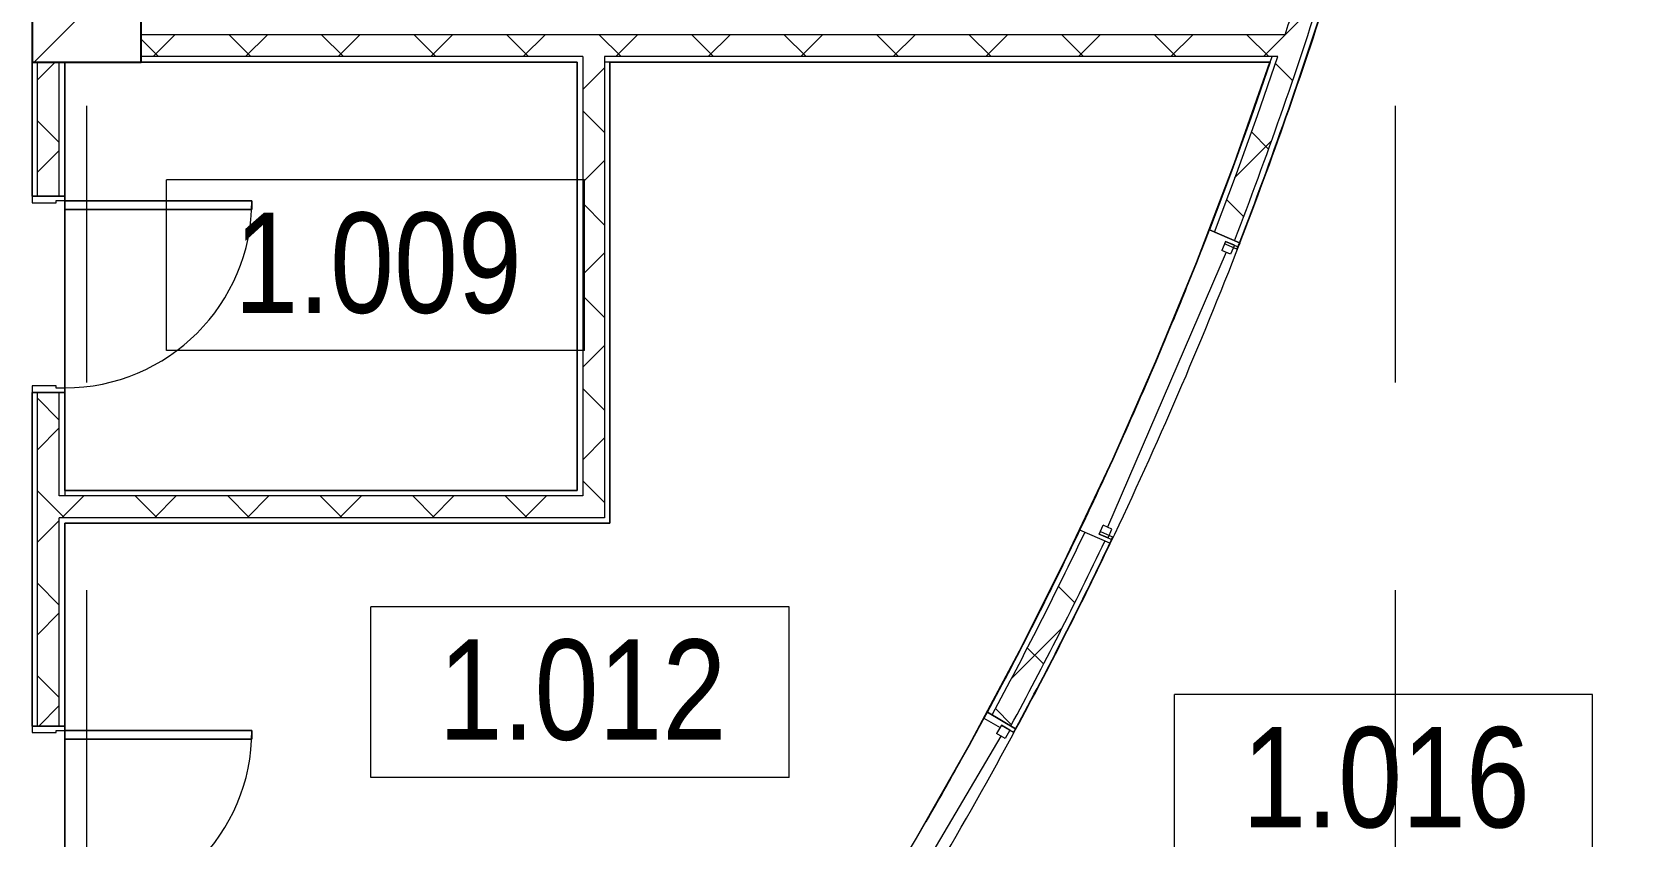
# Model space of a CAD drawing. Header units: millimetres. Extents: x 46431 to 216095, y -43515 to 31605.
# Drawn here: x 122682 to 130036, y 15713 to 19405 of the extents above; entities that cross this region are included whole.
import ezdxf

# ---------------------------------------------------------------- set-up
doc = ezdxf.new("R2010")
doc.units = ezdxf.units.MM
doc.linetypes.add('Осевые', pattern=[6350, 1270, -952.5, 3175, -952.5])
for name, color, linetype, lineweight in [('Двери', 7, 'Continuous', 9), ('Каркас_Импост', 7, 'Continuous', 9), ('Колонны', 7, 'Continuous', 9), ('Колонны-1', 7, 'Continuous', 25), ('Линии-1', 7, 'Осевые', 9), ('Марки помещений', 7, 'Continuous', 9), ('Общие ребра', 7, 'Continuous', 9), ('Окна', 7, 'Continuous', 9), ('Оси-2', 7, 'Осевые', 9), ('Остекление', 7, 'Continuous', 9), ('Панель', 7, 'Continuous', 9), ('Перекрытия', 7, 'Continuous', 9), ('Стены', 7, 'Continuous', 9), ('Стены-1', 7, 'Continuous', 18), ('Штриховка разреза-3', 7, 'Continuous', 9)]:
    doc.layers.add(name, color=color, linetype=linetype, lineweight=lineweight)
doc.styles.add('Arial Narrow_1', font='Arial Narrow.ttf', dxfattribs={"height": 460})
pattern_1 = [(45, (0, 0), (-212.132, 212.132), []), (135, (0, 0), (-212.132, -212.132), [])]

# ---------------------------------------------------------------- blocks, each defined once
blk = doc.blocks.new('Колонна 26 - Колонна 40-55-736017-План 1-го этажа на отм_ -6_000')
at = {"layer": 'Колонны'}
h = blk.add_hatch(dxfattribs=at)
h.set_pattern_fill('FP_27', color=256, style=0, pattern_type=2)
h.set_pattern_definition([(45, (-51000, -42800), (-493.914, 493.914), []), (45, (-50506.1, -42800), (-493.914, 493.914), [873.125, -174.625, 6.706, -167.919])])
h.paths.add_polyline_path([(71979.5, -23532.9), (72181.6, -23532.9), (72181.6, -23032.9), (71681.6, -23032.9), (71681.6, -23532.9)], flags=0)
at = {"layer": 'Колонны-1'}
for p, q in [((72181.6, -23032.9), (71681.6, -23032.9)), ((71681.6, -23032.9), (71681.6, -23532.9)), ((72181.6, -23532.9), (72181.6, -23032.9)), ((71681.6, -23532.9), (72181.6, -23532.9))]:
    blk.add_line(p, q, dxfattribs=at)
blk = doc.blocks.new('Дверь - Однопольная - ДВ4_21х9-6240612-План 1-го этажа на отм_ -6_000')
at = {"layer": 'Двери'}
for p, q in [((-389, 933), (-429, 933)), ((-429, 933), (-429, 75)), ((-389, 75), (-389, 933)), ((-429, 75), (-389, 75))]:
    blk.add_line(p, q, dxfattribs=at)
blk.add_arc((-429, 75), 858, 360, 90, dxfattribs=at)
at = {"layer": 'Каркас_Импост'}
for p, q in [((-430, 75), (-450, 75)), ((-450, 75), (-450, -75)), ((-430, 35), (-430, 75)), ((450, 75), (430, 75)), ((430, 75), (430, 35)), ((450, -75), (450, 75)), ((-420, 35), (-430, 35)), ((-420, -75), (-420, 35)), ((430, 35), (420, 35)), ((420, 35), (420, -75)), ((-450, -75), (-420, -75)), ((420, -75), (450, -75))]:
    blk.add_line(p, q, dxfattribs=at)
at = {"layer": 'Панель'}
for p, q in [((-429, 933), (-389, 933)), ((-429, 75), (-429, 933)), ((-389, 933), (-389, 75)), ((-389, 75), (-429, 75))]:
    blk.add_line(p, q, dxfattribs=at)
blk = doc.blocks.new('Фрамуга 1000х700 - 1500 x 1500 мм-8257410-План 1-го этажа на отм_ -6_000')
at = {"layer": 'Каркас_Импост'}
for p, q in [((-788.1, 75), (-769.05, 75)), ((-769.05, 11.55), (-769.05, 75)), ((692.85, 11.55), (692.85, 75)), ((711.9, 75), (692.85, 75)), ((-769.05, 56), (-769.05, 11.55)), ((-769.05, 56), (-724.6, 56)), ((-769.05, 11.55), (-724.6, 11.55)), ((-769.05, 11.55), (-756.35, 11.55)), ((-756.35, -75), (-756.35, 11.55)), ((-724.6, 56), (-724.6, 11.55)), ((648.4, 56), (648.4, 11.55)), ((692.85, 56), (648.4, 56)), ((692.85, 11.55), (648.4, 11.55)), ((680.15, 11.55), (692.85, 11.55)), ((680.15, 11.55), (680.15, -75)), ((692.85, 56), (692.85, 11.55)), ((-756.35, -75), (-788.1, -75)), ((680.15, -75), (711.9, -75))]:
    blk.add_line(p, q, dxfattribs=at)
at = {"layer": 'Остекление'}
blk.add_line((-724.6, 33.775), (648.4, 33.775), dxfattribs=at)
blk = doc.blocks.new('Фрамуга 1000х700 - 1500 x 1500 мм-8257412-План 1-го этажа на отм_ -6_000')
at = {"layer": 'Каркас_Импост'}
for p, q in [((-788.1, 1), (-769.05, 1)), ((-769.05, -62.45), (-769.05, 1)), ((692.85, -62.45), (692.85, 1)), ((711.9, 1), (692.85, 1)), ((-756.35, -1), (-788.1, -1)), ((-769.05, -18), (-769.05, -62.45)), ((-769.05, -18), (-724.6, -18)), ((-769.05, -62.45), (-724.6, -62.45)), ((-769.05, -62.45), (-756.35, -62.45)), ((-756.35, -1), (-756.35, -62.45)), ((-724.6, -18), (-724.6, -62.45)), ((648.4, -18), (648.4, -62.45)), ((692.85, -18), (648.4, -18)), ((692.85, -62.45), (648.4, -62.45)), ((680.15, -1), (711.9, -1)), ((680.15, -62.45), (680.15, -1)), ((680.15, -62.45), (692.85, -62.45)), ((692.85, -18), (692.85, -62.45))]:
    blk.add_line(p, q, dxfattribs=at)
at = {"layer": 'Остекление'}
blk.add_line((-724.6, -40.225), (648.4, -40.225), dxfattribs=at)
blk = doc.blocks.new('Марка помещения_Р - Марка помещения-4575829-План 1-го этажа на отм_ -6_000')
at = {"layer": 'Марки помещений'}
for p, q in [((-4.79375, -1.95625), (-4.79375, 1.95625)), ((4.79375, 1.95625), (-4.79375, 1.95625)), ((4.79375, -1.95625), (4.79375, 1.95625)), ((4.79375, -1.95625), (-4.79375, -1.95625))]:
    blk.add_line(p, q, dxfattribs=at)

msp = doc.modelspace()

# ---------------------------------------------------------------- hatches: boundary and pattern name
at = {"layer": 'Штриховка разреза-3'}
h = msp.add_hatch(dxfattribs=at)
h.set_pattern_fill('FP_1', color=256, style=0, pattern_type=2)
h.set_pattern_definition(pattern_1)
h.paths.add_polyline_path([(124458.9, 12388.3), (124558.9, 12499.5), (124807.8, 12783.9), (125051.2, 13073), (124971.6, 13133.7), (124674.7, 12783.4), (124458.9, 12537.7), (124458.9, 12480.7)], flags=0)
h.paths.add_polyline_path([(125960.6, 14265.9), (126187.6, 14596), (126407.8, 14930.6), (126321.6, 14981.5), (126104.6, 14651.8), (125881, 14326.6), (125946, 14277)], flags=0)
h.paths.add_polyline_path([(127170.2, 16222.4), (127390.8, 16643.7), (127601, 17070.1), (127509.1, 17109.8), (127301.6, 16689), (127084, 16273.3)], flags=0)
h.paths.add_polyline_path([(128195.1, 18447.5), (128338.8, 18831.4), (128488.8, 19262.3), (128601.9, 19607.9), (128505.8, 19635.8), (128393.8, 19292.1), (128300.9, 19022.4), (128151.3, 18614.5), (128103.2, 18487.1)], flags=0)
h.paths.add_polyline_path([(128852.7, 20472.3), (128902.8, 20665.1), (128763.4, 20525.7), (128756.6, 20500.1)], flags=0)
h.paths.add_polyline_path([(128764.4, 20529.5), (128903.8, 20668.9), (128911.4, 20699.2), (128828.1, 20778.1), (128796.7, 20653.7)], flags=0)
h = msp.add_hatch(dxfattribs=at)
h.set_pattern_fill('FP_1', color=256, style=0, pattern_type=2)
h.set_pattern_definition(pattern_1)
h.paths.add_polyline_path([(128393.8, 19292.1), (128427.1, 19392.1), (123181.6, 19392.1), (123181.6, 19292.1), (128367.4, 19292.1)], flags=0)
h = msp.add_hatch(dxfattribs=at)
h.set_pattern_fill('FP_1', color=256, style=0, pattern_type=2)
h.set_pattern_definition(pattern_1)
h.paths.add_polyline_path([(125206.6, 17177.1), (125306.6, 17177.1), (125306.6, 19292.1), (125206.6, 19292.1), (125206.6, 17277.1)], flags=0)
h = msp.add_hatch(dxfattribs=at)
h.set_pattern_fill('FP_1', color=256, style=0, pattern_type=2)
h.set_pattern_definition(pattern_1)
h.paths.add_polyline_path([(122706.6, 11967.1), (122806.6, 11967.1), (122806.6, 15322.1), (122706.6, 15322.1), (122706.6, 12480.7)], flags=0)
h.paths.add_polyline_path([(122706.6, 16222.1), (122806.6, 16222.1), (122806.6, 17752.1), (122706.6, 17752.1), (122706.6, 17387.7)], flags=0)
h.paths.add_polyline_path([(122806.6, 18652.1), (122806.6, 19267.1), (122706.6, 19267.1), (122706.6, 18652.1)], flags=0)
h = msp.add_hatch(dxfattribs=at)
h.set_pattern_fill('FP_1', color=256, style=0, pattern_type=2)
h.set_pattern_definition(pattern_1)
h.paths.add_polyline_path([(125206.6, 17177.1), (125206.6, 17277.1), (122806.6, 17277.1), (122806.6, 17177.1), (125181.6, 17177.1)], flags=0)

# ---------------------------------------------------------------- linework, layer by layer
at = {"layer": 'Линии-1'}
msp.add_arc((116549.6, 6892.9), 18540, 32.89562, 48.07243, dxfattribs=at)
at = {"layer": 'Общие ребра'}
for p, q in [((128400.8, 19392.1), (123181.6, 19392.1)), ((128427.1, 19392.1), (128400.8, 19392.1)), ((125206.6, 19292.1), (123181.6, 19292.1)), ((125206.6, 19292.1), (125206.6, 19267.1)), ((125306.6, 19292.1), (125306.6, 19267.1)), ((128367.4, 19292.1), (125306.6, 19292.1)), ((128359, 19267.1), (128367.4, 19292.1)), ((128393.8, 19292.1), (128367.4, 19292.1)), ((122681.6, 19267.1), (122681.6, 18652.1)), ((122706.6, 18652.1), (122706.6, 19267.1)), ((122806.6, 18652.1), (122806.6, 19267.1)), ((122831.6, 18652.1), (122831.6, 19267.1)), ((125206.6, 19267.1), (125206.6, 17277.1)), ((125331.6, 19267.1), (125306.6, 19267.1)), ((125306.6, 19267.1), (125306.6, 17177.1)), ((122681.6, 17752.1), (122681.6, 16222.1)), ((122706.6, 16222.1), (122706.6, 17752.1)), ((122806.6, 17277.1), (122806.6, 17752.1)), ((122831.6, 17302.1), (122831.6, 17752.1)), ((122831.6, 17302.1), (122831.6, 17277.1)), ((122831.6, 17277.1), (122806.6, 17277.1)), ((125181.6, 17277.1), (122831.6, 17277.1)), ((125206.6, 17277.1), (125181.6, 17277.1)), ((122806.6, 16222.1), (122806.6, 17177.1)), ((122831.6, 17177.1), (122806.6, 17177.1)), ((125181.6, 17177.1), (122831.6, 17177.1)), ((122831.6, 16222.1), (122831.6, 17150.1)), ((125206.6, 17177.1), (125181.6, 17177.1)), ((125306.6, 17177.1), (125206.6, 17177.1))]:
    msp.add_line(p, q, dxfattribs=at)
at = {"layer": 'Общие ребра', "flags": 128}
msp.add_lwpolyline([(128103.2, 18487.1), (128204, 18754), (128300.9, 19022.4), (128393.8, 19292.1)], dxfattribs=at)
at = {"layer": 'Общие ребра'}
for centre, radius, start, end in [((110033.6, 25464.8), 19470, 338.87427, 342.49354), ((110033.6, 25464.8), 19495, 338.87144, 342.49524), ((110033.6, 25464.8), 19495, 338.87144, 342.49524), ((110028.6, 25466.4), 19375.3, 341.7294, 342.4866), ((110033.6, 25464.8), 19370, 331.67191, 334.44762), ((110033.6, 25464.8), 19470, 331.66051, 334.45902), ((110033.6, 25464.8), 19495, 331.65768, 334.46186), ((110033.6, 25464.8), 19495, 331.65768, 334.46186)]:
    msp.add_arc(centre, radius, start, end, dxfattribs=at)
at = {"layer": 'Оси-2'}
for p, q in [((122931.6, 25417.1), (122931.6, -41737.8)), ((128931.6, 25417.1), (128931.6, -41733.9))]:
    msp.add_line(p, q, dxfattribs=at)
at = {"layer": 'Перекрытия'}
for p, q in [((122681.6, 19267.1), (122681.6, 19767.1)), ((122681.6, 18652.1), (122681.6, 19267.1)), ((125181.6, 19267.1), (122831.6, 19267.1)), ((122831.6, 19267.1), (122831.6, 17302.1)), ((125181.6, 17302.1), (125181.6, 19267.1)), ((128359, 19267.1), (125331.6, 19267.1)), ((125331.6, 19267.1), (125331.6, 17152.1)), ((122831.6, 18652.1), (122681.6, 18652.1)), ((122831.6, 17752.1), (122831.6, 18652.1)), ((122681.6, 16222.1), (122681.6, 17752.1)), ((122681.6, 17752.1), (122831.6, 17752.1)), ((122831.6, 17302.1), (125181.6, 17302.1)), ((122831.6, 17152.1), (122831.6, 11967.1)), ((125331.6, 17152.1), (122831.6, 17152.1)), ((122831.6, 16222.1), (122681.6, 16222.1)), ((122831.6, 15322.1), (122831.6, 16222.1))]:
    msp.add_line(p, q, dxfattribs=at)
for start, end in [(339.97376, 341.31447), (338.601, 339.80839), (337.22202, 338.17927), (335.53177, 336.8404), (334.24739, 335.40444), (332.82815, 333.60043), (331.36115, 332.1751), (329.96791, 330.93668)]:
    msp.add_arc((110033.6, 25464.8), 19345, start, end, dxfattribs=at)
at = {"layer": 'Стены'}
for p, q in [((128218.1, 18437.5), (128080.2, 18497)), ((127624, 17060.2), (127486.1, 17119.7)), ((127191.7, 16209.7), (127062.5, 16286))]:
    msp.add_line(p, q, dxfattribs=at)
for radius, start, end in [(19345, 338.60098, 338.88854), (19497, 334.46208, 338.87121), (19345, 337.222, 338.17928), (19345, 335.53174, 336.84042), (19345, 334.44475, 335.40444), (19345, 331.36113, 331.67478), (19497, 327.24832, 331.65745), (19345, 329.96789, 330.9367)]:
    msp.add_arc((110033.6, 25464.8), radius, start, end, dxfattribs=at)
at = {"layer": 'Стены-1'}
for p, q in [((123181.6, 19417.1), (123181.6, 19267.1)), ((122831.6, 19267.1), (122681.6, 19267.1)), ((123181.6, 19267.1), (125181.6, 19267.1)), ((125181.6, 19267.1), (125181.6, 17302.1)), ((125331.6, 17152.1), (125331.6, 19267.1)), ((125331.6, 19267.1), (128359, 19267.1)), ((128359, 19267.1), (128356.9, 19267.1)), ((122681.6, 18652.1), (122831.6, 18652.1)), ((128080.2, 18497), (128218.1, 18437.5)), ((128218.1, 18437.5), (128219.9, 18436.8)), ((122831.6, 17752.1), (122681.6, 17752.1)), ((125181.6, 17302.1), (122831.6, 17302.1)), ((122831.6, 17150.1), (122831.6, 17152.1)), ((122831.6, 17152.1), (125181.6, 17152.1)), ((125181.6, 17152.1), (125306.6, 17152.1)), ((125306.6, 17152.1), (125331.6, 17152.1)), ((127624, 17060.2), (127486.1, 17119.7)), ((127625.8, 17059.4), (127624, 17060.2)), ((127062.5, 16286), (127191.7, 16209.7)), ((122681.6, 16222.1), (122831.6, 16222.1)), ((127191.7, 16209.7), (127193.5, 16208.7))]:
    msp.add_line(p, q, dxfattribs=at)
at = {"layer": 'Стены-1', "flags": 128}
for points in [[(128356.2, 19265.1), (128193.5, 18803.4), (128019.1, 18346), (127833.2, 17893.1), (127635.9, 17445.1), (127427.3, 17002.2), (127207.5, 16564.8), (126976.8, 16133), (126735.2, 15707.3), (126483, 15287.7), (126220.2, 14874.7), (125947, 14468.5), (125663.6, 14069.3), (125370.2, 13677.4), (125067, 13293.1), (124754.2, 12916.5), (124431.9, 12548)], [(124433.9, 12547.3), (124756.3, 12915.9), (125069.2, 13292.6), (125372.5, 13677.1), (125666, 14069.1), (125949.4, 14468.5), (126222.7, 14874.9), (126485.5, 15288.1), (126737.9, 15707.8), (126979.5, 16133.7), (127210.3, 16565.7), (127430, 17003.3), (127638.6, 17446.4), (127835.9, 17894.6), (128021.9, 18347.6), (128196.3, 18805.2), (128359, 19267.1)], [(128359, 19267.1), (128269.7, 19009.1), (128176.8, 18752.4), (128080.2, 18497)]]:
    msp.add_lwpolyline(points, dxfattribs=at)
at = {"layer": 'Стены-1'}
for radius, start, end in [(19497, 338.87121, 342.49537), (19345, 331.67478, 334.44475), (19497, 331.65745, 334.46208)]:
    msp.add_arc((110033.6, 25464.8), radius, start, end, dxfattribs=at)

# ---------------------------------------------------------------- block references
at = {"layer": 'Двери', "rotation": 270}
for p in [(122756.6, 18202.1), (122756.6, 15772.1)]:
    msp.add_blockref('Дверь - Однопольная - ДВ4_21х9-6240612-План 1-го этажа на отм_ -6_000', p, dxfattribs=at)
at = {"layer": 'Колонны'}
msp.add_blockref('Колонна 26 - Колонна 40-55-736017-План 1-го этажа на отм_ -6_000', (51000, 42800), dxfattribs=at)
at = {"layer": 'Марки помещений', "xscale": 199.9999999999999, "yscale": 199.9999999999999, "zscale": 199.9999999999999}
for p in [(124256.6, 18335.1), (125194.2, 16377.2), (128879, 15975.2)]:
    msp.add_blockref('Марка помещения_Р - Марка помещения-4575829-План 1-го этажа на отм_ -6_000', p, dxfattribs=at)
at = {"layer": 'Окна'}
for name, p, rotation in [('Фрамуга 1000х700 - 1500 x 1500 мм-8257412-План 1-го этажа на отм_ -6_000', (127906.9, 17713.5), 246.6666455866178), ('Фрамуга 1000х700 - 1500 x 1500 мм-8257410-План 1-го этажа на отм_ -6_000', (126726.5, 15569.2), 239.4528867405119)]:
    msp.add_blockref(name, p, dxfattribs=dict(at, rotation=rotation))

# ---------------------------------------------------------------- texts
at = {"layer": 'Марки помещений', "char_height": 460, "width": 1587.341, "attachment_point": 1, "style": 'Arial Narrow_1'}
for s, insert in [('1.009', (123608.7, 18576.9)), ('1.012', (124546.3, 16619)), ('1.016', (128231.1, 16217.1))]:
    msp.add_mtext(s, dxfattribs=dict(at, insert=insert))

doc.saveas('drawing.dxf')
